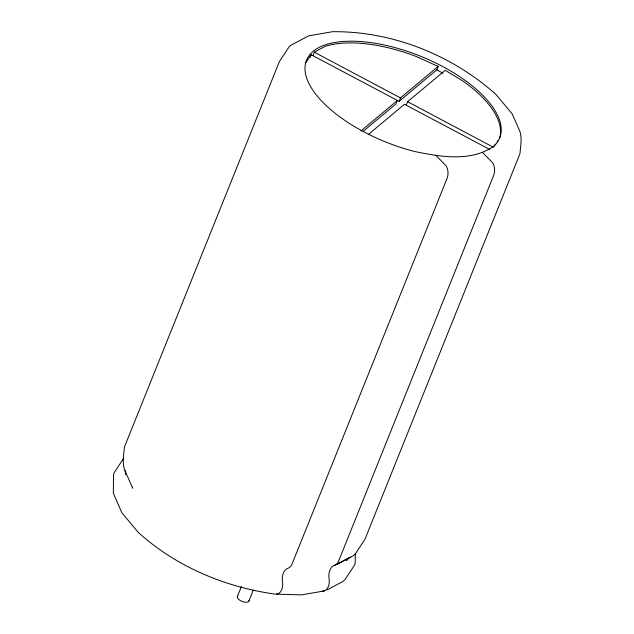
<?xml version="1.0" encoding="UTF-8"?>
<svg xmlns="http://www.w3.org/2000/svg" width="634" height="634" viewBox="0 0 634 634"><rect width="100%" height="100%" fill="white"/><g stroke="black" fill="none" stroke-linecap="round" stroke-linejoin="round"><path stroke-width="0.95" d="M125.564 474.684L125.635 470.927M355.341 553.815L355.175 562.659L354.612 565.005L344.92 579.698L343.2 581.299L327.263 589.834M310.129 57.322L311.167 54.754L399.087 101.345L436.81 69.851L438.189 66.419L416.134 56.458A104.127 46.298 21.9 0 0 325.115 46.385L314.305 52.178L312.934 55.61M399.087 101.345L400.466 97.913L438.189 66.419M406.22 105.125L407.591 101.702L445.219 70.287L462.883 81.017A104.127 46.298 21.9 0 1 499.592 138.046M237.33 596.657L241.364 586.632M248.877 601.087L253.275 590.151M305.239 63.574L311.167 54.754M123.757 458.144L114.065 472.837L113.502 475.175L113.343 493.22L121.894 512.803L138.188 532.314C175.887 566.558 224.801 587.06 274.974 594.098M493.926 146.486L495.471 144.187M497.016 141.881L498.047 140.352M347.931 558.261L346.315 560.662L350.15 557.112L334.546 565.473M360.841 131.008L397.359 100.513L395.981 103.936L363.187 131.317M368.671 134.194L404.484 104.293L489.432 149.299M337.589 564.133L353.526 555.59L355.254 553.997L364.938 539.304L519.935 153.753C520.577 146.478 522.162 138.315 519.84 131.206L512.106 113.779L495.812 94.268C451.416 54.817 392.129 31.066 332.525 31.7L308.671 35.829L290.8 45.291L289.08 46.884L279.388 61.577L124.399 447.129C123.757 454.404 122.172 462.566 124.494 469.675L132.72 488.14L132.229 487.102M324.212 590.951L301.475 594.882L275.877 594.121A10.31 6.768 86.3 0 0 282.502 581.83A11.563 7.584 86.3 0 1 287.963 568.238A10.31 6.768 86.3 0 0 292.115 563.856L447.105 178.305A10.31 6.768 86.3 0 0 446.098 165.791L435.883 155.401M436.81 69.851L443.111 73.267M314.305 52.178L400.466 97.913M407.591 101.702L493.411 147.254M482.466 152.414L492.681 162.803A10.31 6.768 86.3 0 1 493.688 175.317L338.691 560.868A10.31 6.768 86.3 0 1 334.546 565.251A11.563 7.584 86.3 0 0 329.086 578.842A10.31 6.768 86.3 0 1 322.46 591.134M125.049 470.856L125.587 473.384M248.893 600.327A6.189 2.75 21.9 0 1 242.291 601.507A6.189 2.75 21.9 0 1 237.734 596.055M493.426 146.541C470.293 162.082 440.598 156.796 415.008 151.574A104.127 46.298 21.9 0 1 305.105 65.865A104.127 46.298 21.9 0 1 425.24 58.162A104.127 46.298 21.9 0 1 493.426 146.541"/></g></svg>
